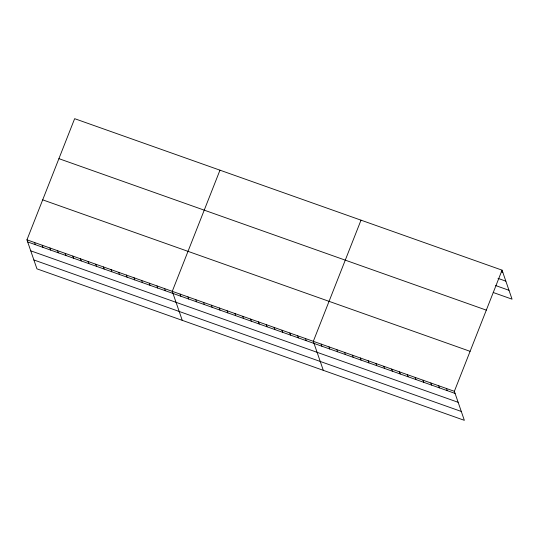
<?xml version="1.0" encoding="UTF-8"?>
<svg xmlns="http://www.w3.org/2000/svg" width="539" height="539" viewBox="0 0 539 539"><rect width="100%" height="100%" fill="white"/><g stroke="black" fill="none" stroke-linecap="round" stroke-linejoin="round"><path stroke-width="0.81" d="M502.058 270.154L454.357 391.307L464.349 420.326L36.942 268.846L26.95 239.828L74.651 118.674L502.058 270.154L512.05 299.172L493.246 292.509M219.973 170.176L172.264 291.336L182.256 320.348M361.015 220.161L313.314 341.322L323.306 370.34M501.216 271.71L502.786 272.262M498.009 278.367L505.845 281.142M495.671 285.569L508.991 290.292M58.913 158.655L486.319 310.134M42.696 199.848L470.096 351.327M26.95 239.828L454.357 391.307M27.678 241.944L455.084 393.423M30.736 250.824L458.137 402.303M33.883 259.966L461.29 411.452M446.521 388.531L447.249 390.647M438.685 385.756L439.413 387.871M430.85 382.98L431.577 385.089M423.014 380.204L423.742 382.313M415.178 377.421L415.906 379.537M407.343 374.645L408.07 376.761M399.507 371.87L400.234 373.985M391.671 369.094L392.399 371.203M383.835 366.318L384.563 368.427M376 363.542L376.727 365.651M368.164 360.759L368.892 362.875M360.328 357.984L361.056 360.099M352.493 355.208L353.22 357.323M344.657 352.432L345.384 354.541M336.821 349.656L337.549 351.765M328.985 346.873L329.713 348.989M321.15 344.098L321.877 346.213M305.478 338.546L306.206 340.655M297.643 335.77L298.37 337.879M289.807 332.987L290.534 335.103M281.971 330.212L282.699 332.327M274.135 327.436L274.863 329.551M266.3 324.66L267.027 326.769M258.464 321.884L259.192 323.993M250.628 319.101L251.349 321.217M242.793 316.326L243.513 318.441M234.957 313.55L235.678 315.665M227.121 310.774L227.842 312.883M219.285 307.998L220.006 310.107M211.443 305.215L212.171 307.331M203.607 302.44L204.335 304.555M195.772 299.664L196.499 301.779M187.936 296.888L188.663 298.997M180.1 294.112L180.828 296.221M164.617 288.621L165.345 290.737M156.97 285.913L157.698 288.021M149.323 283.204L150.051 285.313M141.676 280.489L142.404 282.604M134.029 277.78L134.757 279.889M126.375 275.072L127.103 277.181M118.728 272.357L119.456 274.472M111.081 269.648L111.809 271.757M103.434 266.94L104.162 269.049M95.787 264.225L96.515 266.34M88.133 261.516L88.861 263.625M80.486 258.808L81.214 260.916M72.839 256.092L73.567 258.208M65.192 253.384L65.92 255.493M57.545 250.675L58.273 252.784M49.898 247.96L50.626 250.076M42.244 245.252L42.972 247.361M34.597 242.543L35.325 244.652"/></g></svg>
